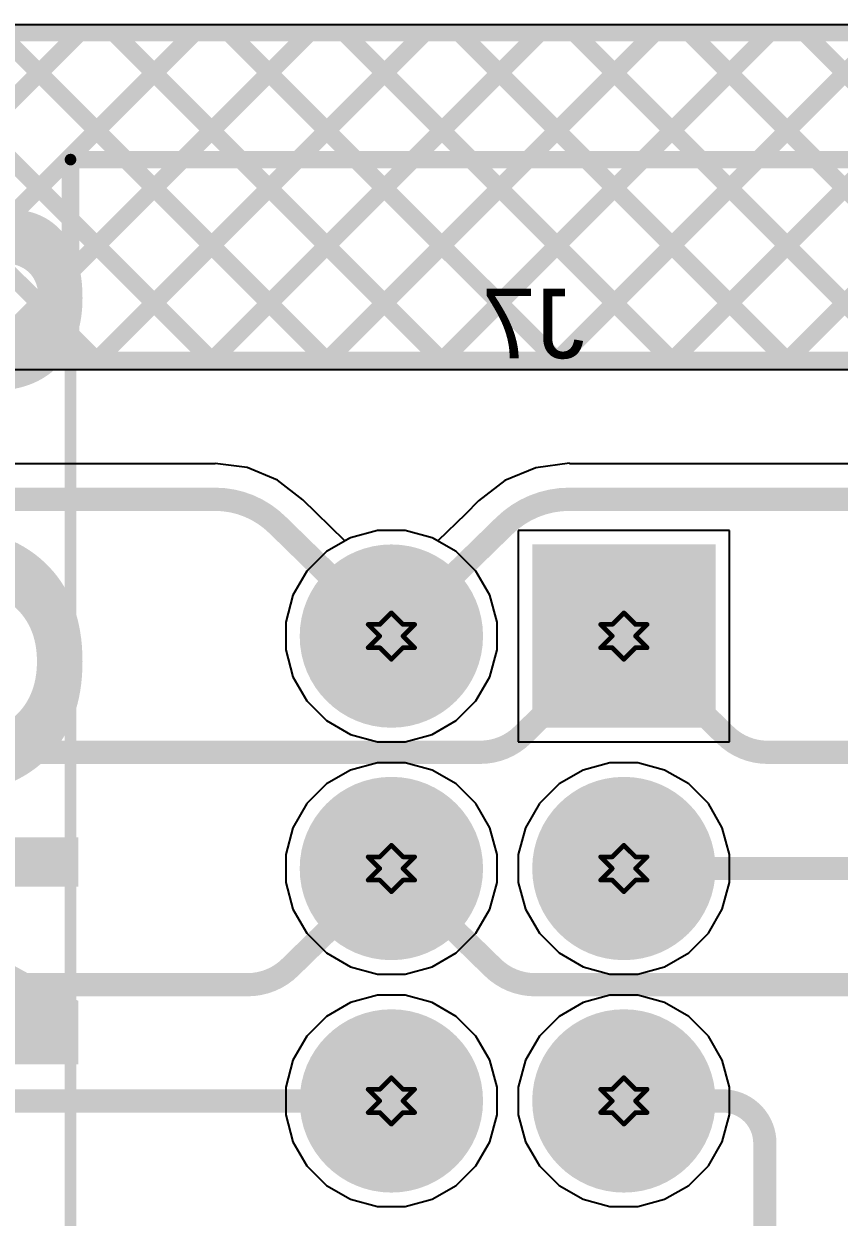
# Model space of a CAD drawing. Header units: inches. Extents: x -0.1 to 10.2, y 0 to 6.5.
# Drawn here: x 3.107 to 3.457, y 2.465 to 2.979 of the extents above; entities that cross this region are included whole.
import ezdxf

# ---------------------------------------------------------------- set-up
doc = ezdxf.new("R2010")
doc.units = ezdxf.units.IN
doc.header["$MEASUREMENT"] = 0
for name, color, linetype in [('Bottom Layer', 5, 'Continuous'), ('Bottom Overlay', 54, 'Continuous'), ('Bottom Solder', 6, 'Continuous'), ('Drill Drawing', 1, 'Continuous'), ('Multi-Layer', 9, 'Continuous'), ('Pad Holes', 156, 'Continuous'), ('Top Layer', 1, 'Continuous'), ('Top Overlay', 2, 'Continuous'), ('Top Solder', 216, 'Continuous')]:
    doc.layers.add(name, color=color, linetype=linetype)
doc.styles.add('Arial', font='', dxfattribs={"height": 0.2})
doc.styles.add('Arial_Bold', font='', dxfattribs={"height": 0.2})
doc.styles.get('Arial').set_extended_font_data('Arial')
doc.styles.get('Arial_Bold').set_extended_font_data('Arial', bold=True)

# ---------------------------------------------------------------- blocks, each defined once
blk = doc.blocks.new('X9555WV_2_12_6TV01_B_54')
at = {"layer": 'Bottom Layer'}
blk.add_hatch(color=5, dxfattribs=at).paths.add_polyline_path([(-0.51457, 0.08543), (-0.51457, 0.01456), (-0.58544, 0.01456), (-0.58544, 0.08543)])
h = blk.add_hatch(color=5, dxfattribs=at)
edge = h.paths.add_edge_path()
edge.add_arc((-0.45, 0.05), 0.03543, 0, 360)
h = blk.add_hatch(color=5, dxfattribs=at)
edge = h.paths.add_edge_path()
edge.add_arc((-0.35, 0.05), 0.03543, 0, 360)
h = blk.add_hatch(color=5, dxfattribs=at)
edge = h.paths.add_edge_path()
edge.add_arc((-0.55, -0.05), 0.03543, 0, 360)
h = blk.add_hatch(color=5, dxfattribs=at)
edge = h.paths.add_edge_path()
edge.add_arc((-0.45, -0.05), 0.03543, 0, 360)
h = blk.add_hatch(color=5, dxfattribs=at)
edge = h.paths.add_edge_path()
edge.add_arc((-0.35, -0.05), 0.03543, 0, 360)
at = {"layer": 'Bottom Solder'}
blk.add_hatch(color=6, dxfattribs=at).paths.add_polyline_path([(-0.51057, 0.08943), (-0.51057, 0.01056), (-0.58944, 0.01056), (-0.58944, 0.08943)])
h = blk.add_hatch(color=6, dxfattribs=at)
edge = h.paths.add_edge_path()
edge.add_arc((-0.45, 0.05), 0.03943, 0, 360)
h = blk.add_hatch(color=6, dxfattribs=at)
edge = h.paths.add_edge_path()
edge.add_arc((-0.35, 0.05), 0.03943, 0, 360)
h = blk.add_hatch(color=6, dxfattribs=at)
edge = h.paths.add_edge_path()
edge.add_arc((-0.55, -0.05), 0.03943, 0, 360)
h = blk.add_hatch(color=6, dxfattribs=at)
edge = h.paths.add_edge_path()
edge.add_arc((-0.45, -0.05), 0.03943, 0, 360)
h = blk.add_hatch(color=6, dxfattribs=at)
edge = h.paths.add_edge_path()
edge.add_arc((-0.35, -0.05), 0.03943, 0, 360)
at = {"layer": 'Multi-Layer'}
blk.add_hatch(color=9, dxfattribs=at).paths.add_polyline_path([(-0.51457, 0.08543), (-0.51457, 0.01456), (-0.58544, 0.01456), (-0.58544, 0.08543)])
h = blk.add_hatch(color=9, dxfattribs=at)
edge = h.paths.add_edge_path()
edge.add_arc((-0.45, 0.05), 0.03543, 0, 360)
h = blk.add_hatch(color=9, dxfattribs=at)
edge = h.paths.add_edge_path()
edge.add_arc((-0.35, 0.05), 0.03543, 0, 360)
h = blk.add_hatch(color=9, dxfattribs=at)
edge = h.paths.add_edge_path()
edge.add_arc((-0.55, -0.05), 0.03543, 0, 360)
h = blk.add_hatch(color=9, dxfattribs=at)
edge = h.paths.add_edge_path()
edge.add_arc((-0.45, -0.05), 0.03543, 0, 360)
h = blk.add_hatch(color=9, dxfattribs=at)
edge = h.paths.add_edge_path()
edge.add_arc((-0.35, -0.05), 0.03543, 0, 360)
at = {"layer": 'Pad Holes'}
h = blk.add_hatch(color=7, dxfattribs=at)
edge = h.paths.add_edge_path()
edge.add_arc((-0.55, 0.05), 0.02165, 0, 360)
h = blk.add_hatch(color=7, dxfattribs=at)
edge = h.paths.add_edge_path()
edge.add_arc((-0.45, 0.05), 0.02165, 0, 360)
h = blk.add_hatch(color=7, dxfattribs=at)
edge = h.paths.add_edge_path()
edge.add_arc((-0.35, 0.05), 0.02165, 0, 360)
h = blk.add_hatch(color=7, dxfattribs=at)
edge = h.paths.add_edge_path()
edge.add_arc((-0.55, -0.05), 0.02165, 0, 360)
h = blk.add_hatch(color=7, dxfattribs=at)
edge = h.paths.add_edge_path()
edge.add_arc((-0.45, -0.05), 0.02165, 0, 360)
h = blk.add_hatch(color=7, dxfattribs=at)
edge = h.paths.add_edge_path()
edge.add_arc((-0.35, -0.05), 0.02165, 0, 360)
at = {"layer": 'Top Layer'}
blk.add_hatch(color=1, dxfattribs=at).paths.add_polyline_path([(-0.51457, 0.08543), (-0.51457, 0.01456), (-0.58544, 0.01456), (-0.58544, 0.08543)])
h = blk.add_hatch(color=1, dxfattribs=at)
edge = h.paths.add_edge_path()
edge.add_arc((-0.45, 0.05), 0.03543, 0, 360)
h = blk.add_hatch(color=1, dxfattribs=at)
edge = h.paths.add_edge_path()
edge.add_arc((-0.35, 0.05), 0.03543, 0, 360)
h = blk.add_hatch(color=1, dxfattribs=at)
edge = h.paths.add_edge_path()
edge.add_arc((-0.55, -0.05), 0.03543, 0, 360)
h = blk.add_hatch(color=1, dxfattribs=at)
edge = h.paths.add_edge_path()
edge.add_arc((-0.45, -0.05), 0.03543, 0, 360)
h = blk.add_hatch(color=1, dxfattribs=at)
edge = h.paths.add_edge_path()
edge.add_arc((-0.35, -0.05), 0.03543, 0, 360)
at = {"layer": 'Top Solder'}
blk.add_hatch(color=216, dxfattribs=at).paths.add_polyline_path([(-0.51057, 0.08943), (-0.51057, 0.01056), (-0.58944, 0.01056), (-0.58944, 0.08943)])
h = blk.add_hatch(color=216, dxfattribs=at)
edge = h.paths.add_edge_path()
edge.add_arc((-0.45, 0.05), 0.03943, 0, 360)
h = blk.add_hatch(color=216, dxfattribs=at)
edge = h.paths.add_edge_path()
edge.add_arc((-0.35, 0.05), 0.03943, 0, 360)
h = blk.add_hatch(color=216, dxfattribs=at)
edge = h.paths.add_edge_path()
edge.add_arc((-0.55, -0.05), 0.03943, 0, 360)
h = blk.add_hatch(color=216, dxfattribs=at)
edge = h.paths.add_edge_path()
edge.add_arc((-0.45, -0.05), 0.03943, 0, 360)
h = blk.add_hatch(color=216, dxfattribs=at)
edge = h.paths.add_edge_path()
edge.add_arc((-0.35, -0.05), 0.03943, 0, 360)
at = {"layer": 'Bottom Overlay', "const_width": 0.005}
for points in [[(-0.755, -0.188), (-0.755, 0.17323)], [(0.755, -0.188), (-0.755, -0.188)]]:
    blk.add_lwpolyline(points, dxfattribs=at)
at = {"layer": 'Bottom Overlay', "const_width": 0.0025}
blk.add_lwpolyline([(-0.75625, -0.188, 1), (-0.75375, -0.188, 1)], format="xyb", close=True, dxfattribs=at)
blk.add_lwpolyline([(-0.75625, -0.188, 1), (-0.75375, -0.188, 1)], format="xyb", close=True, dxfattribs=at)

msp = doc.modelspace()

# ---------------------------------------------------------------- linework, layer by layer
at = {"layer": 'Bottom Layer'}
for p, q in [((4.54592, 2.97828), (0.01529, 2.97828)), ((0.01529, 2.83), (4.42345, 2.83)), ((3.18871, 2.7895), (2.39923, 2.7895)), ((3.20261, 2.78784), (3.18871, 2.78967)), ((3.18871, 2.78967), (3.18871, 2.7895)), ((3.21556, 2.78248), (3.20261, 2.78784)), ((3.32677, 2.78779), (3.3134, 2.78226)), ((3.34112, 2.78968), (3.32677, 2.78779)), ((3.34112, 2.7895), (3.34112, 2.78968)), ((4.12633, 2.7895), (3.34112, 2.7895)), ((3.22655, 2.77404), (3.21556, 2.78248)), ((3.3134, 2.78226), (3.30206, 2.77355)), ((3.23217, 2.76835), (3.22655, 2.77404)), ((3.22655, 2.77404), (3.22655, 2.77404)), ((3.30206, 2.77355), (3.29645, 2.76785)), ((3.30206, 2.77355), (3.30206, 2.77355)), ((3.24455, 2.75626), (3.23217, 2.76835)), ((3.29645, 2.76785), (3.28458, 2.75626)), ((3.24703, 2.75769), (3.24455, 2.75626)), ((3.25858, 2.76079), (3.24703, 2.75769)), ((3.27054, 2.76079), (3.25858, 2.76079)), ((3.2821, 2.75769), (3.27054, 2.76079)), ((3.28458, 2.75626), (3.2821, 2.75769))]:
    msp.add_line(p, q, dxfattribs=at)
at = {"layer": 'Bottom Layer', "const_width": 0.01}
for points in [[(2.39923, 2.77421), (3.18871, 2.77421)], [(3.18871, 2.77421), (3.18871, 2.77421)], [(3.34112, 2.77421), (3.34112, 2.77421)], [(3.34112, 2.77421), (4.12633, 2.77421)], [(3.21566, 2.76309), (3.21585, 2.76291)], [(3.21585, 2.76291), (3.26456, 2.71535)], [(3.26457, 2.71535), (3.31274, 2.76239)], [(3.31274, 2.76239), (3.31295, 2.76259)], [(3.3212, 2.67301), (3.36456, 2.71535)], [(3.36457, 2.71534), (3.40793, 2.67301)], [(2.48149, 2.66535), (3.30276, 2.66535)], [(3.42637, 2.66534), (4.24764, 2.66534)], [(3.2212, 2.57302), (3.26456, 2.61536)], [(3.26457, 2.61535), (3.30793, 2.57302)], [(3.36457, 2.61535), (3.85453, 2.61535)], [(2.38149, 2.56535), (3.20276, 2.56535)], [(3.20276, 2.56535), (3.20276, 2.56536)], [(3.32637, 2.56535), (4.14764, 2.56535)], [(2.76024, 2.51535), (3.26457, 2.51535)], [(3.36457, 2.51535), (3.40701, 2.51535)], [(3.4252, 2.38576), (3.4252, 2.49717)]]:
    msp.add_lwpolyline(points, dxfattribs=at)
at = {"layer": 'Bottom Layer', "const_width": 0.005}
for points in [[(3.18621, 2.77421, 1), (3.19121, 2.77421, 1)], [(3.18621, 2.77421, 1), (3.19121, 2.77421, 1)], [(3.18621, 2.77421, 1), (3.19121, 2.77421, 1)], [(3.18621, 2.77421, 1), (3.19121, 2.77421, 1)], [(3.33862, 2.77421, 1), (3.34362, 2.77421, 1)], [(3.33862, 2.77421, 1), (3.34362, 2.77421, 1)], [(3.33862, 2.77421, 1), (3.34362, 2.77421, 1)], [(3.33862, 2.77421, 1), (3.34362, 2.77421, 1)], [(3.21316, 2.76309, 1), (3.21816, 2.76309, 1)], [(3.21316, 2.76309, 1), (3.21816, 2.76309, 1)], [(3.21335, 2.76291, 1), (3.21835, 2.76291, 1)], [(3.21335, 2.76291, 1), (3.21835, 2.76291, 1)], [(3.31024, 2.76239, 1), (3.31524, 2.76239, 1)], [(3.31024, 2.76239, 1), (3.31524, 2.76239, 1)], [(3.31045, 2.76259, 1), (3.31545, 2.76259, 1)], [(3.31045, 2.76259, 1), (3.31545, 2.76259, 1)], [(3.26206, 2.71535, 1), (3.26706, 2.71535, 1)], [(3.26207, 2.71535, 1), (3.26707, 2.71535, 1)], [(3.36206, 2.71535, 1), (3.36706, 2.71535, 1)], [(3.36207, 2.71534, 1), (3.36707, 2.71534, 1)], [(3.31856, 2.67287, 1), (3.32356, 2.67287, 1)], [(3.3187, 2.67301, 1), (3.3237, 2.67301, 1)], [(3.40543, 2.67301, 1), (3.41043, 2.67301, 1)], [(3.40557, 2.67287, 1), (3.41057, 2.67287, 1)], [(3.30026, 2.66535, 1), (3.30526, 2.66535, 1)], [(3.30026, 2.66535, 1), (3.30526, 2.66535, 1)], [(3.42387, 2.66534, 1), (3.42887, 2.66534, 1)], [(3.42387, 2.66534, 1), (3.42887, 2.66534, 1)], [(3.26206, 2.61536, 1), (3.26706, 2.61536, 1)], [(3.26207, 2.61535, 1), (3.26707, 2.61535, 1)], [(3.36207, 2.61535, 1), (3.36707, 2.61535, 1)], [(3.21856, 2.57288, 1), (3.22356, 2.57288, 1)], [(3.2187, 2.57302, 1), (3.2237, 2.57302, 1)], [(3.30543, 2.57302, 1), (3.31043, 2.57302, 1)], [(3.30557, 2.57288, 1), (3.31057, 2.57288, 1)], [(3.20026, 2.56536, 1), (3.20526, 2.56536, 1)], [(3.20026, 2.56536, 1), (3.20526, 2.56536, 1)], [(3.20026, 2.56535, 1), (3.20526, 2.56535, 1)], [(3.20026, 2.56535, 1), (3.20526, 2.56535, 1)], [(3.32387, 2.56535, 1), (3.32887, 2.56535, 1)], [(3.32387, 2.56535, 1), (3.32887, 2.56535, 1)], [(3.26207, 2.51535, 1), (3.26707, 2.51535, 1)], [(3.36207, 2.51535, 1), (3.36707, 2.51535, 1)], [(3.40451, 2.51535, 1), (3.40951, 2.51535, 1)], [(3.40451, 2.51535, 1), (3.40951, 2.51535, 1)], [(3.4227, 2.49717, 1), (3.4277, 2.49717, 1)], [(3.4227, 2.49717, 1), (3.4277, 2.49717, 1)]]:
    msp.add_lwpolyline(points, format="xyb", close=True, dxfattribs=at)
at = {"layer": 'Bottom Layer', "const_width": 0.01}
for points in [[(3.18871, 2.77421, -0.198149), (3.21566, 2.76309)], [(3.31295, 2.76259, -0.198065), (3.34112, 2.77421)], [(3.32106, 2.67287, -0.197561), (3.30276, 2.66535)], [(3.42637, 2.66534, -0.197561), (3.40807, 2.67287)], [(3.22106, 2.57288, -0.197561), (3.20276, 2.56536)], [(3.32637, 2.56535, -0.197561), (3.30807, 2.57288)], [(3.40701, 2.51535, -0.414214), (3.4252, 2.49717)]]:
    msp.add_lwpolyline(points, format="xyb", dxfattribs=at)
at = {"layer": 'Bottom Overlay', "const_width": 0.0075}
for points in [[(0.02014, 2.975), (4.53992, 2.975)], [(2.98945, 2.834), (3.13045, 2.975)], [(2.99667, 2.975), (3.12657, 2.8451)], [(3.03895, 2.834), (3.17995, 2.975)], [(3.04617, 2.975), (3.12657, 2.8946)], [(3.09566, 2.975), (3.15031, 2.92035)], [(3.14516, 2.975), (3.19981, 2.92035)], [(3.1748, 2.92035), (3.22945, 2.975)], [(3.19466, 2.975), (3.24931, 2.92035)], [(3.2243, 2.92035), (3.27894, 2.975)], [(3.24416, 2.975), (3.2988, 2.92035)], [(3.2738, 2.92035), (3.32844, 2.975)], [(3.29365, 2.975), (3.3483, 2.92035)], [(3.32329, 2.92035), (3.37794, 2.975)], [(3.34315, 2.975), (3.3978, 2.92035)], [(3.37279, 2.92035), (3.42744, 2.975)], [(3.39265, 2.975), (3.4473, 2.92035)], [(3.42229, 2.92035), (3.47693, 2.975)], [(3.44215, 2.975), (3.58315, 2.834)], [(3.12657, 2.834), (3.12657, 2.92035)], [(3.12657, 2.92035), (3.48779, 2.92035)], [(3.12657, 2.92035), (3.48779, 2.92035)], [(3.08845, 2.834), (3.12657, 2.87212)], [(2.54291, 2.834), (3.12657, 2.834)]]:
    msp.add_lwpolyline(points, dxfattribs=at)
at = {"layer": 'Bottom Overlay', "const_width": 0.00375}
for points in [[(3.12858, 2.975, 1), (3.13233, 2.975, 1)], [(3.14329, 2.975, 1), (3.14704, 2.975, 1)], [(3.17807, 2.975, 1), (3.18182, 2.975, 1)], [(3.19278, 2.975, 1), (3.19653, 2.975, 1)], [(3.22757, 2.975, 1), (3.23132, 2.975, 1)], [(3.24228, 2.975, 1), (3.24603, 2.975, 1)], [(3.27707, 2.975, 1), (3.28082, 2.975, 1)], [(3.29178, 2.975, 1), (3.29553, 2.975, 1)], [(3.32657, 2.975, 1), (3.33032, 2.975, 1)], [(3.34128, 2.975, 1), (3.34503, 2.975, 1)], [(3.37606, 2.975, 1), (3.37981, 2.975, 1)], [(3.39077, 2.975, 1), (3.39452, 2.975, 1)], [(3.42556, 2.975, 1), (3.42931, 2.975, 1)], [(3.44027, 2.975, 1), (3.44402, 2.975, 1)], [(3.12469, 2.92035, 1), (3.12844, 2.92035, 1)], [(3.12469, 2.92035, 1), (3.12844, 2.92035, 1)], [(3.12469, 2.92035, 1), (3.12844, 2.92035, 1)], [(3.14844, 2.92035, 1), (3.15219, 2.92035, 1)], [(3.17293, 2.92035, 1), (3.17668, 2.92035, 1)], [(3.19793, 2.92035, 1), (3.20168, 2.92035, 1)], [(3.22242, 2.92035, 1), (3.22617, 2.92035, 1)], [(3.24743, 2.92035, 1), (3.25118, 2.92035, 1)], [(3.27192, 2.92035, 1), (3.27567, 2.92035, 1)], [(3.29693, 2.92035, 1), (3.30068, 2.92035, 1)], [(3.32142, 2.92035, 1), (3.32517, 2.92035, 1)], [(3.34643, 2.92035, 1), (3.35018, 2.92035, 1)], [(3.37092, 2.92035, 1), (3.37467, 2.92035, 1)], [(3.39592, 2.92035, 1), (3.39967, 2.92035, 1)], [(3.42041, 2.92035, 1), (3.42416, 2.92035, 1)], [(3.44542, 2.92035, 1), (3.44917, 2.92035, 1)], [(3.12469, 2.8946, 1), (3.12844, 2.8946, 1)], [(3.12469, 2.87212, 1), (3.12844, 2.87212, 1)], [(3.12469, 2.8451, 1), (3.12844, 2.8451, 1)], [(3.12469, 2.834, 1), (3.12844, 2.834, 1)], [(3.12469, 2.834, 1), (3.12844, 2.834, 1)]]:
    msp.add_lwpolyline(points, format="xyb", close=True, dxfattribs=at)
at = {"layer": 'Drill Drawing', "const_width": 0.002}
for points in [[(3.25957, 2.72035), (3.26457, 2.72535)], [(3.26457, 2.72535), (3.26957, 2.72035)], [(3.35957, 2.72035), (3.36457, 2.72535)], [(3.36457, 2.72535), (3.36957, 2.72035)], [(3.25457, 2.72035), (3.25957, 2.71535)], [(3.25457, 2.72035), (3.25957, 2.72035)], [(3.26957, 2.72035), (3.27457, 2.72035)], [(3.26957, 2.71535), (3.27457, 2.72035)], [(3.35457, 2.72035), (3.35957, 2.71535)], [(3.35457, 2.72035), (3.35957, 2.72035)], [(3.36957, 2.72035), (3.37457, 2.72035)], [(3.36957, 2.71535), (3.37457, 2.72035)], [(3.25457, 2.71035), (3.25957, 2.71535)], [(3.26957, 2.71535), (3.27457, 2.71035)], [(3.35457, 2.71035), (3.35957, 2.71535)], [(3.36957, 2.71535), (3.37457, 2.71035)], [(3.25457, 2.71035), (3.25957, 2.71035)], [(3.25957, 2.71035), (3.26457, 2.70535)], [(3.26457, 2.70535), (3.26957, 2.71035)], [(3.26957, 2.71035), (3.27457, 2.71035)], [(3.35457, 2.71035), (3.35957, 2.71035)], [(3.35957, 2.71035), (3.36457, 2.70535)], [(3.36457, 2.70535), (3.36957, 2.71035)], [(3.36957, 2.71035), (3.37457, 2.71035)], [(3.25957, 2.62035), (3.26457, 2.62535)], [(3.26457, 2.62535), (3.26957, 2.62035)], [(3.35957, 2.62035), (3.36457, 2.62535)], [(3.36457, 2.62535), (3.36957, 2.62035)], [(3.25457, 2.62035), (3.25957, 2.61535)], [(3.25457, 2.62035), (3.25957, 2.62035)], [(3.26957, 2.62035), (3.27457, 2.62035)], [(3.26957, 2.61535), (3.27457, 2.62035)], [(3.35457, 2.62035), (3.35957, 2.61535)], [(3.35457, 2.62035), (3.35957, 2.62035)], [(3.36957, 2.62035), (3.37457, 2.62035)], [(3.36957, 2.61535), (3.37457, 2.62035)], [(3.25457, 2.61035), (3.25957, 2.61535)], [(3.26957, 2.61535), (3.27457, 2.61035)], [(3.35457, 2.61035), (3.35957, 2.61535)], [(3.36957, 2.61535), (3.37457, 2.61035)], [(3.25457, 2.61035), (3.25957, 2.61035)], [(3.25957, 2.61035), (3.26457, 2.60535)], [(3.26457, 2.60535), (3.26957, 2.61035)], [(3.26957, 2.61035), (3.27457, 2.61035)], [(3.35457, 2.61035), (3.35957, 2.61035)], [(3.35957, 2.61035), (3.36457, 2.60535)], [(3.36457, 2.60535), (3.36957, 2.61035)], [(3.36957, 2.61035), (3.37457, 2.61035)], [(3.25957, 2.52035), (3.26457, 2.52535)], [(3.26457, 2.52535), (3.26957, 2.52035)], [(3.35957, 2.52035), (3.36457, 2.52535)], [(3.36457, 2.52535), (3.36957, 2.52035)], [(3.25457, 2.52035), (3.25957, 2.51535)], [(3.25457, 2.52035), (3.25957, 2.52035)], [(3.26957, 2.52035), (3.27457, 2.52035)], [(3.26957, 2.51535), (3.27457, 2.52035)], [(3.35457, 2.52035), (3.35957, 2.51535)], [(3.35457, 2.52035), (3.35957, 2.52035)], [(3.36957, 2.52035), (3.37457, 2.52035)], [(3.36957, 2.51535), (3.37457, 2.52035)], [(3.25457, 2.51035), (3.25957, 2.51535)], [(3.26957, 2.51535), (3.27457, 2.51035)], [(3.35457, 2.51035), (3.35957, 2.51535)], [(3.36957, 2.51535), (3.37457, 2.51035)], [(3.25457, 2.51035), (3.25957, 2.51035)], [(3.25957, 2.51035), (3.26457, 2.50535)], [(3.26457, 2.50535), (3.26957, 2.51035)], [(3.26957, 2.51035), (3.27457, 2.51035)], [(3.35457, 2.51035), (3.35957, 2.51035)], [(3.35957, 2.51035), (3.36457, 2.50535)], [(3.36457, 2.50535), (3.36957, 2.51035)], [(3.36957, 2.51035), (3.37457, 2.51035)]]:
    msp.add_lwpolyline(points, dxfattribs=at)
at = {"layer": 'Drill Drawing', "const_width": 0.001}
for points in [[(3.26407, 2.72535, 1), (3.26507, 2.72535, 1)], [(3.26407, 2.72535, 1), (3.26507, 2.72535, 1)], [(3.36407, 2.72535, 1), (3.36507, 2.72535, 1)], [(3.36407, 2.72535, 1), (3.36507, 2.72535, 1)], [(3.25407, 2.72035, 1), (3.25507, 2.72035, 1)], [(3.25407, 2.72035, 1), (3.25507, 2.72035, 1)], [(3.25907, 2.72035, 1), (3.26007, 2.72035, 1)], [(3.25907, 2.72035, 1), (3.26007, 2.72035, 1)], [(3.26907, 2.72035, 1), (3.27007, 2.72035, 1)], [(3.26907, 2.72035, 1), (3.27007, 2.72035, 1)], [(3.27407, 2.72035, 1), (3.27507, 2.72035, 1)], [(3.27407, 2.72035, 1), (3.27507, 2.72035, 1)], [(3.35407, 2.72035, 1), (3.35507, 2.72035, 1)], [(3.35407, 2.72035, 1), (3.35507, 2.72035, 1)], [(3.35907, 2.72035, 1), (3.36007, 2.72035, 1)], [(3.35907, 2.72035, 1), (3.36007, 2.72035, 1)], [(3.36907, 2.72035, 1), (3.37007, 2.72035, 1)], [(3.36907, 2.72035, 1), (3.37007, 2.72035, 1)], [(3.37407, 2.72035, 1), (3.37507, 2.72035, 1)], [(3.37407, 2.72035, 1), (3.37507, 2.72035, 1)], [(3.25907, 2.71535, 1), (3.26007, 2.71535, 1)], [(3.25907, 2.71535, 1), (3.26007, 2.71535, 1)], [(3.26907, 2.71535, 1), (3.27007, 2.71535, 1)], [(3.26907, 2.71535, 1), (3.27007, 2.71535, 1)], [(3.35907, 2.71535, 1), (3.36007, 2.71535, 1)], [(3.35907, 2.71535, 1), (3.36007, 2.71535, 1)], [(3.36907, 2.71535, 1), (3.37007, 2.71535, 1)], [(3.36907, 2.71535, 1), (3.37007, 2.71535, 1)], [(3.25407, 2.71035, 1), (3.25507, 2.71035, 1)], [(3.25407, 2.71035, 1), (3.25507, 2.71035, 1)], [(3.25907, 2.71035, 1), (3.26007, 2.71035, 1)], [(3.25907, 2.71035, 1), (3.26007, 2.71035, 1)], [(3.26907, 2.71035, 1), (3.27007, 2.71035, 1)], [(3.26907, 2.71035, 1), (3.27007, 2.71035, 1)], [(3.27407, 2.71035, 1), (3.27507, 2.71035, 1)], [(3.27407, 2.71035, 1), (3.27507, 2.71035, 1)], [(3.35407, 2.71035, 1), (3.35507, 2.71035, 1)], [(3.35407, 2.71035, 1), (3.35507, 2.71035, 1)], [(3.35907, 2.71035, 1), (3.36007, 2.71035, 1)], [(3.35907, 2.71035, 1), (3.36007, 2.71035, 1)], [(3.36907, 2.71035, 1), (3.37007, 2.71035, 1)], [(3.36907, 2.71035, 1), (3.37007, 2.71035, 1)], [(3.37407, 2.71035, 1), (3.37507, 2.71035, 1)], [(3.37407, 2.71035, 1), (3.37507, 2.71035, 1)], [(3.26407, 2.70535, 1), (3.26507, 2.70535, 1)], [(3.26407, 2.70535, 1), (3.26507, 2.70535, 1)], [(3.36407, 2.70535, 1), (3.36507, 2.70535, 1)], [(3.36407, 2.70535, 1), (3.36507, 2.70535, 1)], [(3.26407, 2.62535, 1), (3.26507, 2.62535, 1)], [(3.26407, 2.62535, 1), (3.26507, 2.62535, 1)], [(3.36407, 2.62535, 1), (3.36507, 2.62535, 1)], [(3.36407, 2.62535, 1), (3.36507, 2.62535, 1)], [(3.25407, 2.62035, 1), (3.25507, 2.62035, 1)], [(3.25407, 2.62035, 1), (3.25507, 2.62035, 1)], [(3.25907, 2.62035, 1), (3.26007, 2.62035, 1)], [(3.25907, 2.62035, 1), (3.26007, 2.62035, 1)], [(3.26907, 2.62035, 1), (3.27007, 2.62035, 1)], [(3.26907, 2.62035, 1), (3.27007, 2.62035, 1)], [(3.27407, 2.62035, 1), (3.27507, 2.62035, 1)], [(3.27407, 2.62035, 1), (3.27507, 2.62035, 1)], [(3.35407, 2.62035, 1), (3.35507, 2.62035, 1)], [(3.35407, 2.62035, 1), (3.35507, 2.62035, 1)], [(3.35907, 2.62035, 1), (3.36007, 2.62035, 1)], [(3.35907, 2.62035, 1), (3.36007, 2.62035, 1)], [(3.36907, 2.62035, 1), (3.37007, 2.62035, 1)], [(3.36907, 2.62035, 1), (3.37007, 2.62035, 1)], [(3.37407, 2.62035, 1), (3.37507, 2.62035, 1)], [(3.37407, 2.62035, 1), (3.37507, 2.62035, 1)], [(3.25907, 2.61535, 1), (3.26007, 2.61535, 1)], [(3.25907, 2.61535, 1), (3.26007, 2.61535, 1)], [(3.26907, 2.61535, 1), (3.27007, 2.61535, 1)], [(3.26907, 2.61535, 1), (3.27007, 2.61535, 1)], [(3.35907, 2.61535, 1), (3.36007, 2.61535, 1)], [(3.35907, 2.61535, 1), (3.36007, 2.61535, 1)], [(3.36907, 2.61535, 1), (3.37007, 2.61535, 1)], [(3.36907, 2.61535, 1), (3.37007, 2.61535, 1)], [(3.25407, 2.61035, 1), (3.25507, 2.61035, 1)], [(3.25407, 2.61035, 1), (3.25507, 2.61035, 1)], [(3.25907, 2.61035, 1), (3.26007, 2.61035, 1)], [(3.25907, 2.61035, 1), (3.26007, 2.61035, 1)], [(3.26907, 2.61035, 1), (3.27007, 2.61035, 1)], [(3.26907, 2.61035, 1), (3.27007, 2.61035, 1)], [(3.27407, 2.61035, 1), (3.27507, 2.61035, 1)], [(3.27407, 2.61035, 1), (3.27507, 2.61035, 1)], [(3.35407, 2.61035, 1), (3.35507, 2.61035, 1)], [(3.35407, 2.61035, 1), (3.35507, 2.61035, 1)], [(3.35907, 2.61035, 1), (3.36007, 2.61035, 1)], [(3.35907, 2.61035, 1), (3.36007, 2.61035, 1)], [(3.36907, 2.61035, 1), (3.37007, 2.61035, 1)], [(3.36907, 2.61035, 1), (3.37007, 2.61035, 1)], [(3.37407, 2.61035, 1), (3.37507, 2.61035, 1)], [(3.37407, 2.61035, 1), (3.37507, 2.61035, 1)], [(3.26407, 2.60535, 1), (3.26507, 2.60535, 1)], [(3.26407, 2.60535, 1), (3.26507, 2.60535, 1)], [(3.36407, 2.60535, 1), (3.36507, 2.60535, 1)], [(3.36407, 2.60535, 1), (3.36507, 2.60535, 1)], [(3.26407, 2.52535, 1), (3.26507, 2.52535, 1)], [(3.26407, 2.52535, 1), (3.26507, 2.52535, 1)], [(3.36407, 2.52535, 1), (3.36507, 2.52535, 1)], [(3.36407, 2.52535, 1), (3.36507, 2.52535, 1)], [(3.25407, 2.52035, 1), (3.25507, 2.52035, 1)], [(3.25407, 2.52035, 1), (3.25507, 2.52035, 1)], [(3.25907, 2.52035, 1), (3.26007, 2.52035, 1)], [(3.25907, 2.52035, 1), (3.26007, 2.52035, 1)], [(3.26907, 2.52035, 1), (3.27007, 2.52035, 1)], [(3.26907, 2.52035, 1), (3.27007, 2.52035, 1)], [(3.27407, 2.52035, 1), (3.27507, 2.52035, 1)], [(3.27407, 2.52035, 1), (3.27507, 2.52035, 1)], [(3.35407, 2.52035, 1), (3.35507, 2.52035, 1)], [(3.35407, 2.52035, 1), (3.35507, 2.52035, 1)], [(3.35907, 2.52035, 1), (3.36007, 2.52035, 1)], [(3.35907, 2.52035, 1), (3.36007, 2.52035, 1)], [(3.36907, 2.52035, 1), (3.37007, 2.52035, 1)], [(3.36907, 2.52035, 1), (3.37007, 2.52035, 1)], [(3.37407, 2.52035, 1), (3.37507, 2.52035, 1)], [(3.37407, 2.52035, 1), (3.37507, 2.52035, 1)], [(3.25907, 2.51535, 1), (3.26007, 2.51535, 1)], [(3.25907, 2.51535, 1), (3.26007, 2.51535, 1)], [(3.26907, 2.51535, 1), (3.27007, 2.51535, 1)], [(3.26907, 2.51535, 1), (3.27007, 2.51535, 1)], [(3.35907, 2.51535, 1), (3.36007, 2.51535, 1)], [(3.35907, 2.51535, 1), (3.36007, 2.51535, 1)], [(3.36907, 2.51535, 1), (3.37007, 2.51535, 1)], [(3.36907, 2.51535, 1), (3.37007, 2.51535, 1)], [(3.25407, 2.51035, 1), (3.25507, 2.51035, 1)], [(3.25407, 2.51035, 1), (3.25507, 2.51035, 1)], [(3.25907, 2.51035, 1), (3.26007, 2.51035, 1)], [(3.25907, 2.51035, 1), (3.26007, 2.51035, 1)], [(3.26907, 2.51035, 1), (3.27007, 2.51035, 1)], [(3.26907, 2.51035, 1), (3.27007, 2.51035, 1)], [(3.27407, 2.51035, 1), (3.27507, 2.51035, 1)], [(3.27407, 2.51035, 1), (3.27507, 2.51035, 1)], [(3.35407, 2.51035, 1), (3.35507, 2.51035, 1)], [(3.35407, 2.51035, 1), (3.35507, 2.51035, 1)], [(3.35907, 2.51035, 1), (3.36007, 2.51035, 1)], [(3.35907, 2.51035, 1), (3.36007, 2.51035, 1)], [(3.36907, 2.51035, 1), (3.37007, 2.51035, 1)], [(3.36907, 2.51035, 1), (3.37007, 2.51035, 1)], [(3.37407, 2.51035, 1), (3.37507, 2.51035, 1)], [(3.37407, 2.51035, 1), (3.37507, 2.51035, 1)], [(3.26407, 2.50535, 1), (3.26507, 2.50535, 1)], [(3.26407, 2.50535, 1), (3.26507, 2.50535, 1)], [(3.36407, 2.50535, 1), (3.36507, 2.50535, 1)], [(3.36407, 2.50535, 1), (3.36507, 2.50535, 1)]]:
    msp.add_lwpolyline(points, format="xyb", close=True, dxfattribs=at)
at = {"layer": 'Top Layer'}
for p, q in [((4.54592, 2.97836), (0.1492, 2.97836)), ((0.255, 2.83), (4.42532, 2.83)), ((3.24703, 2.75769), (3.23667, 2.75171)), ((3.25858, 2.76079), (3.24703, 2.75769)), ((3.27054, 2.76079), (3.25858, 2.76079)), ((3.2821, 2.75769), (3.27054, 2.76079)), ((3.29246, 2.75171), (3.2821, 2.75769)), ((3.41, 2.76079), (3.31913, 2.76079)), ((3.31913, 2.76079), (3.31913, 2.66992)), ((3.41, 2.66992), (3.41, 2.76079)), ((3.23667, 2.75171), (3.22821, 2.74325)), ((3.30092, 2.74325), (3.29246, 2.75171)), ((3.22821, 2.74325), (3.22223, 2.73289)), ((3.3069, 2.73289), (3.30092, 2.74325)), ((3.22223, 2.73289), (3.21913, 2.72134)), ((3.31, 2.72134), (3.3069, 2.73289)), ((3.21913, 2.72134), (3.21913, 2.70937)), ((3.31, 2.70937), (3.31, 2.72134)), ((3.21913, 2.70937), (3.22223, 2.69782)), ((3.3069, 2.69782), (3.31, 2.70937)), ((3.22223, 2.69782), (3.22821, 2.68746)), ((3.30092, 2.68746), (3.3069, 2.69782)), ((3.22821, 2.68746), (3.23667, 2.679)), ((3.29246, 2.679), (3.30092, 2.68746)), ((3.23667, 2.679), (3.24703, 2.67302)), ((3.2821, 2.67302), (3.29246, 2.679)), ((3.24703, 2.67302), (3.25858, 2.66992)), ((3.25858, 2.66992), (3.27054, 2.66992)), ((3.27054, 2.66992), (3.2821, 2.67302)), ((3.31913, 2.66992), (3.41, 2.66992)), ((3.25858, 2.66079), (3.24703, 2.65769)), ((3.27054, 2.66079), (3.25858, 2.66079)), ((3.2821, 2.65769), (3.27054, 2.66079)), ((3.35858, 2.66079), (3.34703, 2.65769)), ((3.37054, 2.66079), (3.35858, 2.66079)), ((3.3821, 2.65769), (3.37054, 2.66079)), ((3.24703, 2.65769), (3.23667, 2.65171)), ((3.29246, 2.65171), (3.2821, 2.65769)), ((3.34703, 2.65769), (3.33667, 2.65171)), ((3.39246, 2.65171), (3.3821, 2.65769)), ((3.23667, 2.65171), (3.22821, 2.64325)), ((3.30092, 2.64325), (3.29246, 2.65171)), ((3.33667, 2.65171), (3.32821, 2.64325)), ((3.40092, 2.64325), (3.39246, 2.65171)), ((3.22821, 2.64325), (3.22223, 2.63289)), ((3.3069, 2.63289), (3.30092, 2.64325)), ((3.32821, 2.64325), (3.32223, 2.63289)), ((3.4069, 2.63289), (3.40092, 2.64325)), ((3.22223, 2.63289), (3.21913, 2.62134)), ((3.31, 2.62134), (3.3069, 2.63289)), ((3.32223, 2.63289), (3.31913, 2.62134)), ((3.41, 2.62134), (3.4069, 2.63289)), ((3.21913, 2.62134), (3.21913, 2.60937)), ((3.31, 2.60937), (3.31, 2.62134)), ((3.31913, 2.62134), (3.31913, 2.60937)), ((3.41, 2.60937), (3.41, 2.62134)), ((3.21913, 2.60937), (3.22223, 2.59782)), ((3.3069, 2.59782), (3.31, 2.60937)), ((3.31913, 2.60937), (3.32223, 2.59782)), ((3.4069, 2.59782), (3.41, 2.60937)), ((3.22223, 2.59782), (3.22821, 2.58746)), ((3.30092, 2.58746), (3.3069, 2.59782)), ((3.32223, 2.59782), (3.32821, 2.58746)), ((3.40092, 2.58746), (3.4069, 2.59782)), ((3.22821, 2.58746), (3.23667, 2.579)), ((3.29246, 2.579), (3.30092, 2.58746)), ((3.32821, 2.58746), (3.33667, 2.579)), ((3.39246, 2.579), (3.40092, 2.58746)), ((3.23667, 2.579), (3.24703, 2.57302)), ((3.2821, 2.57302), (3.29246, 2.579)), ((3.33667, 2.579), (3.34703, 2.57302)), ((3.3821, 2.57302), (3.39246, 2.579)), ((3.24703, 2.57302), (3.25858, 2.56992)), ((3.27054, 2.56992), (3.2821, 2.57302)), ((3.34703, 2.57302), (3.35858, 2.56992)), ((3.37054, 2.56992), (3.3821, 2.57302)), ((3.25858, 2.56992), (3.27054, 2.56992)), ((3.35858, 2.56992), (3.37054, 2.56992)), ((3.24703, 2.55769), (3.23667, 2.55171)), ((3.25858, 2.56079), (3.24703, 2.55769)), ((3.27054, 2.56079), (3.25858, 2.56079)), ((3.2821, 2.55769), (3.27054, 2.56079)), ((3.29246, 2.55171), (3.2821, 2.55769)), ((3.34703, 2.55769), (3.33667, 2.55171)), ((3.35858, 2.56079), (3.34703, 2.55769)), ((3.37054, 2.56079), (3.35858, 2.56079)), ((3.3821, 2.55769), (3.37054, 2.56079)), ((3.39246, 2.55171), (3.3821, 2.55769)), ((3.23667, 2.55171), (3.22821, 2.54325)), ((3.30092, 2.54325), (3.29246, 2.55171)), ((3.33667, 2.55171), (3.32821, 2.54325)), ((3.40092, 2.54325), (3.39246, 2.55171)), ((3.22821, 2.54325), (3.22223, 2.53289)), ((3.3069, 2.53289), (3.30092, 2.54325)), ((3.32821, 2.54325), (3.32223, 2.53289)), ((3.4069, 2.53289), (3.40092, 2.54325)), ((3.22223, 2.53289), (3.21913, 2.52134)), ((3.31, 2.52134), (3.3069, 2.53289)), ((3.32223, 2.53289), (3.31913, 2.52134)), ((3.41, 2.52134), (3.4069, 2.53289)), ((3.21913, 2.52134), (3.21913, 2.50937)), ((3.31, 2.50937), (3.31, 2.52134)), ((3.31913, 2.52134), (3.31913, 2.50937)), ((3.41, 2.50937), (3.41, 2.52134)), ((3.21913, 2.50937), (3.22223, 2.49782)), ((3.3069, 2.49782), (3.31, 2.50937)), ((3.31913, 2.50937), (3.32223, 2.49782)), ((3.4069, 2.49782), (3.41, 2.50937)), ((3.22223, 2.49782), (3.22821, 2.48746)), ((3.30092, 2.48746), (3.3069, 2.49782)), ((3.32223, 2.49782), (3.32821, 2.48746)), ((3.40092, 2.48746), (3.4069, 2.49782)), ((3.22821, 2.48746), (3.23667, 2.479)), ((3.29246, 2.479), (3.30092, 2.48746)), ((3.32821, 2.48746), (3.33667, 2.479)), ((3.39246, 2.479), (3.40092, 2.48746)), ((3.23667, 2.479), (3.24703, 2.47302)), ((3.2821, 2.47302), (3.29246, 2.479)), ((3.33667, 2.479), (3.34703, 2.47302)), ((3.3821, 2.47302), (3.39246, 2.479)), ((3.24703, 2.47302), (3.25858, 2.46992)), ((3.25858, 2.46992), (3.27054, 2.46992)), ((3.27054, 2.46992), (3.2821, 2.47302)), ((3.34703, 2.47302), (3.35858, 2.46992)), ((3.35858, 2.46992), (3.37054, 2.46992)), ((3.37054, 2.46992), (3.3821, 2.47302))]:
    msp.add_line(p, q, dxfattribs=at)
at = {"layer": 'Top Overlay', "const_width": 0.0075}
for points in [[(0.139, 2.975), (4.54592, 2.975)], [(2.98945, 2.834), (3.13045, 2.975)], [(2.99667, 2.975), (3.13767, 2.834)], [(3.03895, 2.834), (3.17995, 2.975)], [(3.04617, 2.975), (3.18717, 2.834)], [(3.08845, 2.834), (3.22945, 2.975)], [(3.09566, 2.975), (3.23666, 2.834)], [(3.13794, 2.834), (3.27894, 2.975)], [(3.14516, 2.975), (3.28616, 2.834)], [(3.18744, 2.834), (3.32844, 2.975)], [(3.19466, 2.975), (3.33566, 2.834)], [(3.23694, 2.834), (3.37794, 2.975)], [(3.24416, 2.975), (3.38516, 2.834)], [(3.28644, 2.834), (3.42744, 2.975)], [(3.29365, 2.975), (3.43465, 2.834)], [(3.33593, 2.834), (3.47693, 2.975)], [(3.34315, 2.975), (3.48415, 2.834)], [(3.38543, 2.834), (3.52643, 2.975)], [(3.39265, 2.975), (3.53365, 2.834)], [(3.43493, 2.834), (3.57593, 2.975)], [(3.44215, 2.975), (3.58315, 2.834)], [(0.255, 2.834), (4.42345, 2.834)]]:
    msp.add_lwpolyline(points, dxfattribs=at)
at = {"layer": 'Top Overlay', "const_width": 0.00375}
for points in [[(3.12858, 2.975, 1), (3.13233, 2.975, 1)], [(3.14329, 2.975, 1), (3.14704, 2.975, 1)], [(3.17807, 2.975, 1), (3.18182, 2.975, 1)], [(3.19278, 2.975, 1), (3.19653, 2.975, 1)], [(3.22757, 2.975, 1), (3.23132, 2.975, 1)], [(3.24228, 2.975, 1), (3.24603, 2.975, 1)], [(3.27707, 2.975, 1), (3.28082, 2.975, 1)], [(3.29178, 2.975, 1), (3.29553, 2.975, 1)], [(3.32657, 2.975, 1), (3.33032, 2.975, 1)], [(3.34128, 2.975, 1), (3.34503, 2.975, 1)], [(3.37606, 2.975, 1), (3.37981, 2.975, 1)], [(3.39077, 2.975, 1), (3.39452, 2.975, 1)], [(3.42556, 2.975, 1), (3.42931, 2.975, 1)], [(3.44027, 2.975, 1), (3.44402, 2.975, 1)], [(3.13579, 2.834, 1), (3.13954, 2.834, 1)], [(3.13607, 2.834, 1), (3.13982, 2.834, 1)], [(3.18529, 2.834, 1), (3.18904, 2.834, 1)], [(3.18557, 2.834, 1), (3.18932, 2.834, 1)], [(3.23479, 2.834, 1), (3.23854, 2.834, 1)], [(3.23506, 2.834, 1), (3.23881, 2.834, 1)], [(3.28429, 2.834, 1), (3.28804, 2.834, 1)], [(3.28456, 2.834, 1), (3.28831, 2.834, 1)], [(3.33378, 2.834, 1), (3.33753, 2.834, 1)], [(3.33406, 2.834, 1), (3.33781, 2.834, 1)], [(3.38328, 2.834, 1), (3.38703, 2.834, 1)], [(3.38356, 2.834, 1), (3.38731, 2.834, 1)], [(3.43278, 2.834, 1), (3.43653, 2.834, 1)], [(3.43305, 2.834, 1), (3.4368, 2.834, 1)]]:
    msp.add_lwpolyline(points, format="xyb", close=True, dxfattribs=at)

# ---------------------------------------------------------------- block references
at = {"rotation": 270}
msp.add_blockref('X9555WV_2_12_6TV01_B_54', (3.31457, 2.16535), dxfattribs=at)

# ---------------------------------------------------------------- texts
at = {"layer": 'Bottom Overlay', "style": 'Arial_Bold', "text_generation_flag": 2}
msp.add_text('CIM - BOARD NO.3', height=0.119, rotation=270, dxfattribs=at).set_placement((3.01095, 1.41188))
at = {"layer": 'Bottom Overlay', "style": 'Arial', "text_generation_flag": 2}
msp.add_text('J7', height=0.03, dxfattribs=at).set_placement((3.34771, 2.83487))

doc.saveas('drawing.dxf')
